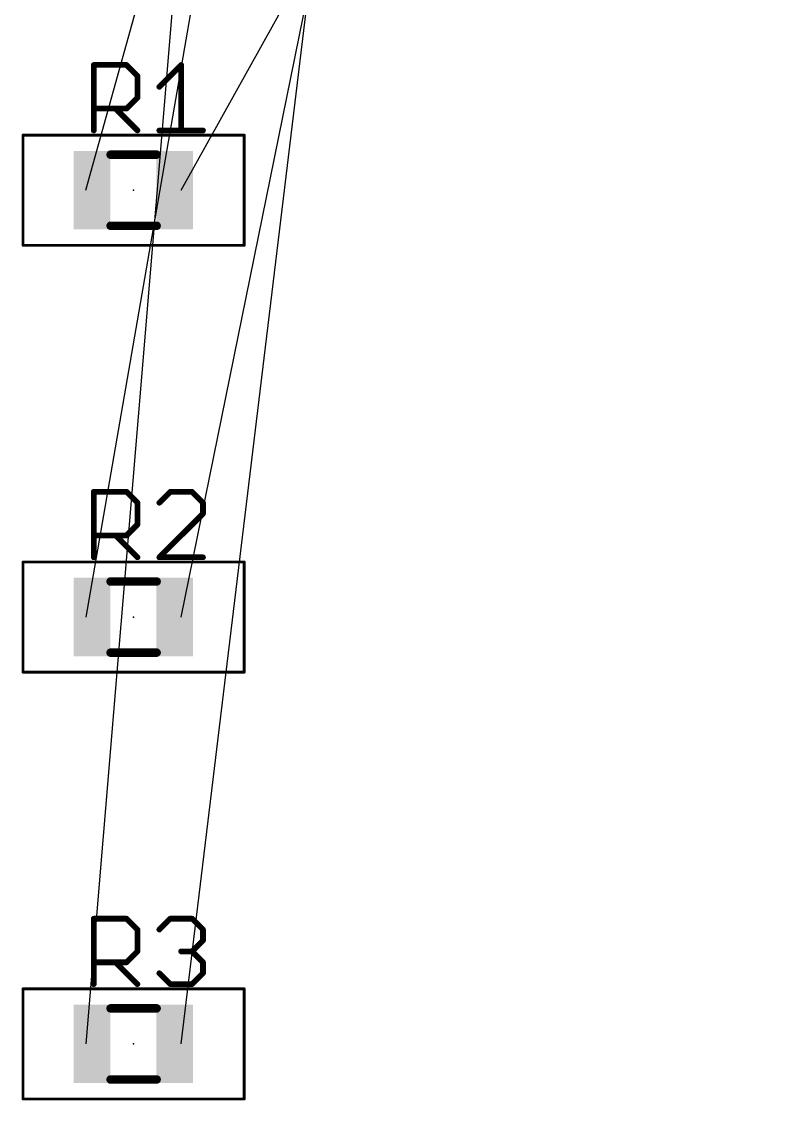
# Model space of a CAD drawing. Extents: x -1 to 118, y -20 to 95.
# Drawn here: x 9.43 to 22.86, y -20.06 to -0.8 of the extents above; entities that cross this region are included whole.
import ezdxf

# ---------------------------------------------------------------- set-up
doc = ezdxf.new("R2010")
doc.units = 0
for name, color, linetype in [('19', 52, 'CONTINUOUS'), ('23', 7, 'CONTINUOUS'), ('25', 253, 'CONTINUOUS'), ('39', 12, 'CONTINUOUS'), ('51', 253, 'CONTINUOUS')]:
    doc.layers.add(name, color=color, linetype=linetype)

# ---------------------------------------------------------------- blocks, each defined once
blk = doc.blocks.new('RECT')
blk.add_solid([(-0.5, -0.5), (0.5, -0.5), (-0.5, 0.5), (0.5, 0.5)])

msp = doc.modelspace()

# ---------------------------------------------------------------- linework, layer by layer
at = {"layer": '19'}
for p, q in [((19.05, 82.55), (10.58, -19.05)), ((12.28, -19.05), (22.86, 68.58)), ((22.225, 55.88), (10.58, -11.43)), ((12.28, -11.43), (22.86, 40.64)), ((10.58, -3.81), (19.05, 26.67)), ((12.28, -3.81), (22.86, 15.24))]:
    msp.add_line(p, q, dxfattribs=at)
at = {"layer": '23'}
for p in [(11.43, -3.81), (11.43, -11.43), (11.43, -19.05)]:
    msp.add_point(p, dxfattribs=at)
at = {"layer": '25', "const_width": 0.1016}
for points in [[(10.7188, -2.7432), (10.7188, -1.5739)], [(10.7188, -1.5739), (11.3034, -1.5739)], [(11.3034, -1.5739), (11.4983, -1.7688)], [(11.8881, -1.9637), (12.2778, -1.5739)], [(12.2778, -1.5739), (12.2778, -2.7432)], [(11.4983, -1.7688), (11.4983, -2.1586)], [(11.4983, -2.1586), (11.3034, -2.3535)], [(11.3034, -2.3535), (10.7188, -2.3535)], [(11.1085, -2.3535), (11.4983, -2.7432)], [(11.8881, -2.7432), (12.6676, -2.7432)], [(10.7188, -10.3632), (10.7188, -9.1939)], [(10.7188, -9.1939), (11.3034, -9.1939)], [(11.3034, -9.1939), (11.4983, -9.3888)], [(12.0829, -9.1939), (11.8881, -9.3888)], [(12.4727, -9.1939), (12.0829, -9.1939)], [(12.6676, -9.3888), (12.4727, -9.1939)], [(11.4983, -9.3888), (11.4983, -9.7786)], [(12.6676, -9.5837), (12.6676, -9.3888)], [(11.8881, -10.3632), (12.6676, -9.5837)], [(11.4983, -9.7786), (11.3034, -9.9735)], [(11.3034, -9.9735), (10.7188, -9.9735)], [(11.1085, -9.9735), (11.4983, -10.3632)], [(12.6676, -10.3632), (11.8881, -10.3632)], [(10.7188, -17.9832), (10.7188, -16.8139)], [(10.7188, -16.8139), (11.3034, -16.8139)], [(11.3034, -16.8139), (11.4983, -17.0088)], [(11.8881, -17.0088), (12.0829, -16.8139)], [(12.0829, -16.8139), (12.4727, -16.8139)], [(12.4727, -16.8139), (12.6676, -17.0088)], [(11.4983, -17.0088), (11.4983, -17.3986)], [(12.6676, -17.0088), (12.6676, -17.2037)], [(12.6676, -17.2037), (12.4727, -17.3986)], [(11.4983, -17.3986), (11.3034, -17.5935)], [(12.4727, -17.3986), (12.2778, -17.3986)], [(12.4727, -17.3986), (12.6676, -17.5935)], [(11.3034, -17.5935), (10.7188, -17.5935)], [(11.1085, -17.5935), (11.4983, -17.9832)], [(12.6676, -17.5935), (12.6676, -17.7884)], [(12.0829, -17.9832), (11.8881, -17.7884)], [(12.6676, -17.7884), (12.4727, -17.9832)], [(12.4727, -17.9832), (12.0829, -17.9832)]]:
    msp.add_lwpolyline(points, dxfattribs=at)
at = {"layer": '25', "const_width": 0.0508}
for points in [[(10.7442, -1.5739, 1), (10.6934, -1.5739)], [(10.7188, -1.5485, 1), (10.7188, -1.5993)], [(11.3214, -1.5559, 1), (11.2854, -1.5919)], [(11.3034, -1.5993, 1), (11.3034, -1.5485)], [(12.3032, -1.5739, 1), (12.2524, -1.5739)], [(12.2958, -1.5919, 1), (12.2598, -1.5559)], [(11.5237, -1.7688, 1), (11.4729, -1.7688)], [(11.4803, -1.7868, 1), (11.5163, -1.7508)], [(11.8701, -1.9457, 1), (11.9061, -1.9817)], [(11.5163, -2.1766, 1), (11.4803, -2.1406)], [(10.7188, -2.3281, 1), (10.7188, -2.3789)], [(11.1265, -2.3355, 1), (11.0905, -2.3715)], [(11.2854, -2.3355, 1), (11.3214, -2.3715)], [(11.3034, -2.3789, 1), (11.3034, -2.3281)], [(11.4729, -2.1586, 1), (11.5237, -2.1586)], [(11.8881, -2.7178, 1), (11.8881, -2.7686)], [(12.6676, -2.7686, 1), (12.6676, -2.7178)], [(10.6934, -2.7432, 1), (10.7442, -2.7432)], [(11.4803, -2.7612, 1), (11.5163, -2.7252)], [(12.2524, -2.7432, 1), (12.3032, -2.7432)], [(10.7442, -9.1939, 1), (10.6934, -9.1939)], [(10.7188, -9.1685, 1), (10.7188, -9.2193)], [(11.3214, -9.1759, 1), (11.2854, -9.2119)], [(11.3034, -9.2193, 1), (11.3034, -9.1685)], [(12.0829, -9.1685, 1), (12.0829, -9.2193)], [(12.1009, -9.2119, 1), (12.0649, -9.1759)], [(12.4907, -9.1759, 1), (12.4547, -9.2119)], [(12.4727, -9.2193, 1), (12.4727, -9.1685)], [(11.5237, -9.3888, 1), (11.4729, -9.3888)], [(11.4803, -9.4068, 1), (11.5163, -9.3708)], [(11.8701, -9.3708, 1), (11.9061, -9.4068)], [(12.693, -9.3888, 1), (12.6422, -9.3888)], [(12.6496, -9.4068, 1), (12.6856, -9.3708)], [(12.6422, -9.5837, 1), (12.693, -9.5837)], [(12.6856, -9.6017, 1), (12.6496, -9.5657)], [(11.4729, -9.7786, 1), (11.5237, -9.7786)], [(11.5163, -9.7966, 1), (11.4803, -9.7606)], [(10.7188, -9.9481, 1), (10.7188, -9.9989)], [(11.1265, -9.9555, 1), (11.0905, -9.9915)], [(11.2854, -9.9555, 1), (11.3214, -9.9915)], [(11.3034, -9.9989, 1), (11.3034, -9.9481)], [(10.6934, -10.3632, 1), (10.7442, -10.3632)], [(11.4803, -10.3812, 1), (11.5163, -10.3452)], [(11.8701, -10.3452, 1), (11.9061, -10.3812)], [(11.8881, -10.3378, 1), (11.8881, -10.3886)], [(12.6676, -10.3886, 1), (12.6676, -10.3378)], [(10.7442, -16.8139, 1), (10.6934, -16.8139)], [(10.7188, -16.7885, 1), (10.7188, -16.8393)], [(11.3214, -16.7959, 1), (11.2854, -16.8319)], [(11.3034, -16.8393, 1), (11.3034, -16.7885)], [(12.0829, -16.7885, 1), (12.0829, -16.8393)], [(12.1009, -16.8319, 1), (12.0649, -16.7959)], [(12.4907, -16.7959, 1), (12.4547, -16.8319)], [(12.4727, -16.8393, 1), (12.4727, -16.7885)], [(11.5237, -17.0088, 1), (11.4729, -17.0088)], [(11.4803, -17.0268, 1), (11.5163, -16.9908)], [(11.8701, -16.9908, 1), (11.9061, -17.0268)], [(12.693, -17.0088, 1), (12.6422, -17.0088)], [(12.6496, -17.0268, 1), (12.6856, -16.9908)], [(12.6422, -17.2037, 1), (12.693, -17.2037)], [(12.6856, -17.2217, 1), (12.6496, -17.1857)], [(11.4729, -17.3986, 1), (11.5237, -17.3986)], [(11.5163, -17.4166, 1), (11.4803, -17.3806)], [(12.2778, -17.3732, 1), (12.2778, -17.424)], [(12.4907, -17.3806, 1), (12.4547, -17.4166)], [(12.4547, -17.3806, 1), (12.4907, -17.4166)], [(12.4727, -17.424, 1), (12.4727, -17.3732)], [(10.7188, -17.5681, 1), (10.7188, -17.6189)], [(11.1265, -17.5755, 1), (11.0905, -17.6115)], [(11.2854, -17.5755, 1), (11.3214, -17.6115)], [(11.3034, -17.6189, 1), (11.3034, -17.5681)], [(12.693, -17.5935, 1), (12.6422, -17.5935)], [(12.6496, -17.6115, 1), (12.6856, -17.5755)], [(11.9061, -17.7704, 1), (11.8701, -17.8064)], [(12.6422, -17.7884, 1), (12.693, -17.7884)], [(12.6856, -17.8064, 1), (12.6496, -17.7704)], [(10.6934, -17.9832, 1), (10.7442, -17.9832)], [(11.4803, -18.0012, 1), (11.5163, -17.9652)], [(12.0829, -17.9578, 1), (12.0829, -18.0086)], [(12.0649, -18.0012, 1), (12.1009, -17.9652)], [(12.4547, -17.9652, 1), (12.4907, -18.0012)], [(12.4727, -18.0086, 1), (12.4727, -17.9578)]]:
    msp.add_lwpolyline(points, format="xyb", dxfattribs=at)
at = {"layer": '39', "const_width": 0.0508}
for points in [[(9.457, -2.827), (13.403, -2.827)], [(9.457, -4.793), (9.457, -2.827)], [(13.403, -2.827), (13.403, -4.793)], [(13.403, -4.793), (9.457, -4.793)], [(9.457, -10.447), (13.403, -10.447)], [(9.457, -12.413), (9.457, -10.447)], [(13.403, -10.447), (13.403, -12.413)], [(13.403, -12.413), (9.457, -12.413)], [(9.457, -18.067), (13.403, -18.067)], [(9.457, -20.033), (9.457, -18.067)], [(13.403, -18.067), (13.403, -20.033)], [(13.403, -20.033), (9.457, -20.033)]]:
    msp.add_lwpolyline(points, dxfattribs=at)
at = {"layer": '39', "const_width": 0.0254}
for points in [[(9.457, -2.8143, 1), (9.457, -2.8397)], [(9.4697, -2.827, 1), (9.4443, -2.827)], [(13.4157, -2.827, 1), (13.3903, -2.827)], [(13.403, -2.8397, 1), (13.403, -2.8143)], [(9.457, -4.7803, 1), (9.457, -4.8057)], [(9.4443, -4.793, 1), (9.4697, -4.793)], [(13.3903, -4.793, 1), (13.4157, -4.793)], [(13.403, -4.8057, 1), (13.403, -4.7803)], [(9.457, -10.4343, 1), (9.457, -10.4597)], [(9.4697, -10.447, 1), (9.4443, -10.447)], [(13.4157, -10.447, 1), (13.3903, -10.447)], [(13.403, -10.4597, 1), (13.403, -10.4343)], [(9.457, -12.4003, 1), (9.457, -12.4257)], [(9.4443, -12.413, 1), (9.4697, -12.413)], [(13.3903, -12.413, 1), (13.4157, -12.413)], [(13.403, -12.4257, 1), (13.403, -12.4003)], [(9.457, -18.0543, 1), (9.457, -18.0797)], [(9.4697, -18.067, 1), (9.4443, -18.067)], [(13.4157, -18.067, 1), (13.3903, -18.067)], [(13.403, -18.0797, 1), (13.403, -18.0543)], [(9.457, -20.0203, 1), (9.457, -20.0457)], [(9.4443, -20.033, 1), (9.4697, -20.033)], [(13.3903, -20.033, 1), (13.4157, -20.033)], [(13.403, -20.0457, 1), (13.403, -20.0203)]]:
    msp.add_lwpolyline(points, format="xyb", dxfattribs=at)
at = {"layer": '51', "const_width": 0.1524}
for points in [[(11.02, -3.175), (11.84, -3.175)], [(11.02, -4.445), (11.84, -4.445)], [(11.02, -10.795), (11.84, -10.795)], [(11.02, -12.065), (11.84, -12.065)], [(11.02, -18.415), (11.84, -18.415)], [(11.02, -19.685), (11.84, -19.685)]]:
    msp.add_lwpolyline(points, dxfattribs=at)
at = {"layer": '51', "const_width": 0.0762}
for points in [[(11.02, -3.1369, 1), (11.02, -3.2131)], [(11.84, -3.2131, 1), (11.84, -3.1369)], [(11.02, -4.4069, 1), (11.02, -4.4831)], [(11.84, -4.4831, 1), (11.84, -4.4069)], [(11.02, -10.7569, 1), (11.02, -10.8331)], [(11.84, -10.8331, 1), (11.84, -10.7569)], [(11.02, -12.0269, 1), (11.02, -12.1031)], [(11.84, -12.1031, 1), (11.84, -12.0269)], [(11.02, -18.3769, 1), (11.02, -18.4531)], [(11.84, -18.4531, 1), (11.84, -18.3769)], [(11.02, -19.6469, 1), (11.02, -19.7231)], [(11.84, -19.7231, 1), (11.84, -19.6469)]]:
    msp.add_lwpolyline(points, format="xyb", dxfattribs=at)

# ---------------------------------------------------------------- block references
at = {"layer": '51', "xscale": 0.65, "yscale": 1.4}
for p in [(10.6882, -3.8085), (12.1614, -3.8085), (10.6882, -11.4285), (12.1614, -11.4285), (10.6882, -19.0485), (12.1614, -19.0485)]:
    msp.add_blockref('RECT', p, dxfattribs=at)

doc.saveas('drawing.dxf')
